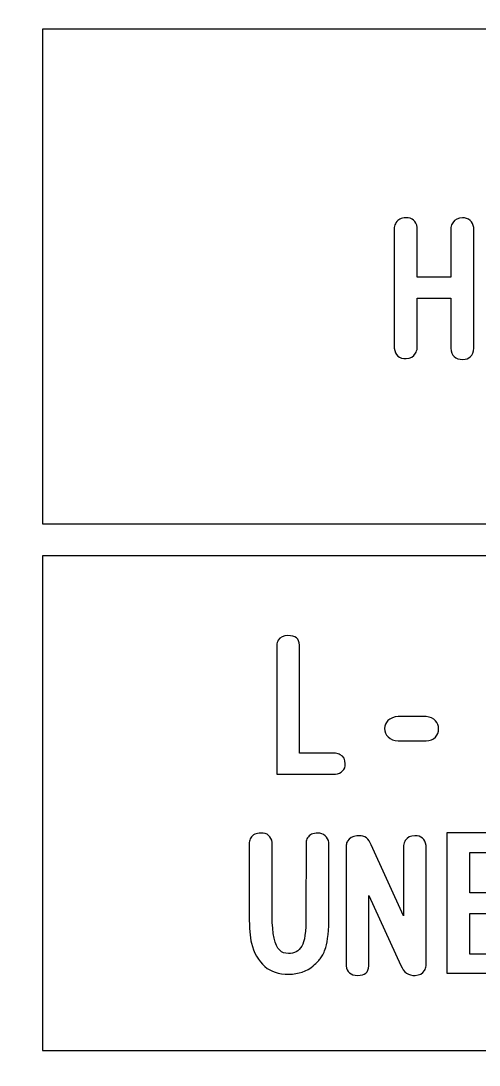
# Model space of a CAD drawing. Extents: x -224 to 225, y -79 to 79.
# Drawn here: x 177.49 to 187.44, y -34.39 to -11.7 of the extents above; entities that cross this region are included whole.
import ezdxf

# ---------------------------------------------------------------- set-up
doc = ezdxf.new("R2010")
doc.units = 0
doc.header["$MEASUREMENT"] = 0
doc.layers.add('PLAN_1', color=7, linetype='CONTINUOUS')

msp = doc.modelspace()

# ---------------------------------------------------------------- linework, layer by layer
at = {"layer": 'PLAN_1', "color": 250}
for points, knots in [([(223.9759, 78.3773), (223.9759, 78.3773), (80.9759, 78.3773), (80.9759, 78.3773), (80.9759, 78.3773), (80.4251, 78.3773), (79.9759, 77.9273), (79.9759, 77.3758), (79.9759, 77.3758), (79.9759, 77.3758), (79.9758, 71.3342), (79.9758, 71.3342), (79.9758, 71.3342), (79.9758, 70.7827), (80.4251, 70.3325), (80.9759, 70.3325), (80.9759, 70.3325), (80.9759, 70.3325), (84.7471, 70.3329), (84.7471, 70.3329), (84.7471, 70.3329), (84.7471, 70.3329), (84.7471, 70.3312), (84.7471, 70.3312), (84.7471, 70.3312), (84.7774, 70.3321), (84.8074, 70.3317), (84.8374, 70.3317), (84.8374, 70.3317), (88.2125, 70.3329), (90.9501, 67.5933), (90.9501, 64.2164), (90.9501, 64.2164), (90.9499, 60.8399), (88.2127, 58.101), (84.8374, 58.101), (84.8374, 58.101), (84.8072, 58.1014), (84.7774, 58.1018), (84.7474, 58.1024), (84.7474, 58.1024), (84.7474, 58.1024), (84.7471, 58.1014), (84.7471, 58.1014), (84.7471, 58.1014), (84.7471, 58.1014), (80.9759, 58.1014), (80.9759, 58.1014), (80.9759, 58.1014), (80.4251, 58.1014), (79.9759, 57.6514), (79.9759, 57.0999), (79.9759, 57.0999), (79.9759, 57.0999), (79.9758, -57.5), (79.9758, -57.5), (79.9758, -57.5), (79.9758, -58.0516), (80.4251, -58.5014), (80.9759, -58.5014), (80.9759, -58.5014), (80.9759, -58.5014), (84.7471, -58.5013), (84.7471, -58.5013), (84.7471, -58.5013), (84.7471, -58.5013), (84.7471, -58.502), (84.7471, -58.502), (84.7471, -58.502), (84.7774, -58.5013), (84.8074, -58.5014), (84.8374, -58.5014), (84.8374, -58.5014), (88.2125, -58.5013), (90.9501, -61.2399), (90.9501, -64.6167), (90.9501, -64.6167), (90.9499, -67.9901), (88.2177, -70.7272), (84.8467, -70.7321), (84.8467, -70.7321), (84.8397, -70.7321), (84.8338, -70.732), (84.8269, -70.7319), (84.8269, -70.7319), (84.8002, -70.7315), (84.7739, -70.7314), (84.7474, -70.7309), (84.7474, -70.7309), (84.7474, -70.7309), (84.7471, -70.7314), (84.7471, -70.7314), (84.7471, -70.7314), (84.7471, -70.7314), (80.9759, -70.7314), (80.9759, -70.7314), (80.9759, -70.7314), (80.4251, -70.7314), (79.9759, -71.181), (79.9759, -71.7325), (79.9759, -71.7325), (79.9759, -71.7325), (79.9758, -77.6209), (79.9758, -77.6209), (79.9758, -77.6209), (79.9758, -77.9033), (80.0791, -78.1466), (80.2822, -78.3424), (80.2822, -78.3424), (80.4854, -78.5379), (80.7318, -78.6325), (81.0136, -78.6218), (81.0136, -78.6218), (81.0136, -78.6218), (224.0136, -78.5346), (224.0136, -78.5346), (224.0136, -78.5346), (224.5508, -78.5142), (224.9758, -78.0725), (224.9758, -77.5342), (224.9758, -77.5342), (224.9758, -77.5342), (224.9758, -71.7378), (224.9758, -71.7378), (224.9758, -71.7378), (224.9758, -71.1866), (224.5266, -70.7368), (223.9758, -70.7368), (223.9758, -70.7368), (223.9758, -70.7368), (220.4778, -70.7365), (220.4778, -70.7365), (220.4778, -70.7365), (220.4778, -70.7365), (220.4778, -70.735), (220.4778, -70.735), (220.4778, -70.735), (220.4481, -70.7357), (220.4179, -70.7368), (220.3879, -70.7368), (220.3879, -70.7368), (217.0127, -70.7365), (214.2753, -67.9983), (214.2753, -64.6215), (214.2753, -64.6215), (214.2753, -61.2481), (217.0057, -58.5128), (220.3752, -58.506), (220.3752, -58.506), (220.381, -58.5058), (220.3857, -58.506), (220.3914, -58.5058), (220.3914, -58.5058), (220.4203, -58.5054), (220.4492, -58.5066), (220.4779, -58.5072), (220.4779, -58.5072), (220.4779, -58.5072), (220.4778, -58.505), (220.4778, -58.505), (220.4778, -58.505), (220.4778, -58.505), (223.9759, -58.505), (223.9759, -58.505), (223.9759, -58.505), (224.5267, -58.505), (224.9758, -58.0556), (224.9758, -57.5041), (224.9758, -57.5041), (224.9758, -57.5041), (224.9758, 57.096), (224.9758, 57.096), (224.9758, 57.096), (224.9758, 57.6478), (224.5266, 58.0971), (223.9758, 58.0971), (223.9758, 58.0971), (223.9758, 58.0971), (220.4778, 58.0973), (220.4778, 58.0973), (220.4778, 58.0973), (220.4778, 58.0973), (220.4778, 58.099), (220.4778, 58.099), (220.4778, 58.099), (220.4481, 58.0981), (220.4179, 58.0971), (220.3879, 58.0971), (220.3879, 58.0971), (217.0127, 58.0973), (214.2753, 60.8356), (214.2753, 64.2126), (214.2753, 64.2126), (214.2753, 67.5856), (217.0053, 70.3207), (220.3743, 70.3279), (220.3743, 70.3279), (220.3808, 70.3282), (220.386, 70.3279), (220.3923, 70.328), (220.3923, 70.328), (220.4209, 70.3288), (220.4495, 70.3274), (220.4779, 70.3268), (220.4779, 70.3268), (220.4779, 70.3268), (220.4778, 70.3291), (220.4778, 70.3291), (220.4778, 70.3291), (220.4778, 70.3291), (223.9759, 70.3291), (223.9759, 70.3291), (223.9759, 70.3291), (224.5267, 70.3291), (224.9758, 70.7785), (224.9758, 71.3299), (224.9758, 71.3299), (224.9758, 71.3299), (224.9758, 77.3759), (224.9758, 77.3759), (224.9758, 77.3759), (224.9758, 77.9276), (224.5265, 78.377), (223.9759, 78.3773)], [0, 0, 0, 0, 0.0175439, 0.0175439, 0.0175439, 0.0175439, 0.0350877, 0.0350877, 0.0350877, 0.0350877, 0.0526316, 0.0526316, 0.0526316, 0.0526316, 0.0701754, 0.0701754, 0.0701754, 0.0701754, 0.0877193, 0.0877193, 0.0877193, 0.0877193, 0.1052632, 0.1052632, 0.1052632, 0.1052632, 0.122807, 0.122807, 0.122807, 0.122807, 0.1403509, 0.1403509, 0.1403509, 0.1403509, 0.1578947, 0.1578947, 0.1578947, 0.1578947, 0.1754386, 0.1754386, 0.1754386, 0.1754386, 0.1929825, 0.1929825, 0.1929825, 0.1929825, 0.2105263, 0.2105263, 0.2105263, 0.2105263, 0.2280702, 0.2280702, 0.2280702, 0.2280702, 0.245614, 0.245614, 0.245614, 0.245614, 0.2631579, 0.2631579, 0.2631579, 0.2631579, 0.2807018, 0.2807018, 0.2807018, 0.2807018, 0.2982456, 0.2982456, 0.2982456, 0.2982456, 0.3157895, 0.3157895, 0.3157895, 0.3157895, 0.3333333, 0.3333333, 0.3333333, 0.3333333, 0.3508772, 0.3508772, 0.3508772, 0.3508772, 0.3684211, 0.3684211, 0.3684211, 0.3684211, 0.3859649, 0.3859649, 0.3859649, 0.3859649, 0.4035088, 0.4035088, 0.4035088, 0.4035088, 0.4210526, 0.4210526, 0.4210526, 0.4210526, 0.4385965, 0.4385965, 0.4385965, 0.4385965, 0.4561404, 0.4561404, 0.4561404, 0.4561404, 0.4736842, 0.4736842, 0.4736842, 0.4736842, 0.4912281, 0.4912281, 0.4912281, 0.4912281, 0.5087719, 0.5087719, 0.5087719, 0.5087719, 0.5263158, 0.5263158, 0.5263158, 0.5263158, 0.5438596, 0.5438596, 0.5438596, 0.5438596, 0.5614035, 0.5614035, 0.5614035, 0.5614035, 0.5789474, 0.5789474, 0.5789474, 0.5789474, 0.5964912, 0.5964912, 0.5964912, 0.5964912, 0.6140351, 0.6140351, 0.6140351, 0.6140351, 0.6315789, 0.6315789, 0.6315789, 0.6315789, 0.6491228, 0.6491228, 0.6491228, 0.6491228, 0.6666667, 0.6666667, 0.6666667, 0.6666667, 0.6842105, 0.6842105, 0.6842105, 0.6842105, 0.7017544, 0.7017544, 0.7017544, 0.7017544, 0.7192982, 0.7192982, 0.7192982, 0.7192982, 0.7368421, 0.7368421, 0.7368421, 0.7368421, 0.754386, 0.754386, 0.754386, 0.754386, 0.7719298, 0.7719298, 0.7719298, 0.7719298, 0.7894737, 0.7894737, 0.7894737, 0.7894737, 0.8070175, 0.8070175, 0.8070175, 0.8070175, 0.8245614, 0.8245614, 0.8245614, 0.8245614, 0.8421053, 0.8421053, 0.8421053, 0.8421053, 0.8596491, 0.8596491, 0.8596491, 0.8596491, 0.877193, 0.877193, 0.877193, 0.877193, 0.8947368, 0.8947368, 0.8947368, 0.8947368, 0.9122807, 0.9122807, 0.9122807, 0.9122807, 0.9298246, 0.9298246, 0.9298246, 0.9298246, 0.9473684, 0.9473684, 0.9473684, 0.9473684, 0.9649123, 0.9649123, 0.9649123, 0.9649123, 1, 1, 1, 1]), ([(101.9357, 69.1187), (101.9357, 69.1187), (203.0161, 69.1187), (203.0161, 69.1187), (203.0161, 69.1187), (203.0161, 69.1187), (203.0161, -69.3472), (203.0161, -69.3472), (203.0161, -69.3472), (203.0161, -69.3472), (101.9357, -69.3472), (101.9357, -69.3472), (101.9357, -69.3472), (101.9357, -69.3472), (101.9357, 69.1187), (101.9357, 69.1187)], [0, 0, 0, 0, 0.2, 0.2, 0.2, 0.2, 0.4, 0.4, 0.4, 0.4, 0.6, 0.6, 0.6, 0.6, 1, 1, 1, 1]), ([(177.956, -11.878), (177.956, -11.878), (202.015, -11.878), (202.015, -11.878), (202.015, -11.878), (202.015, -11.878), (202.015, -22.6323), (202.015, -22.6323), (202.015, -22.6323), (202.015, -22.6323), (177.956, -22.6323), (177.956, -22.6323), (177.956, -22.6323), (177.956, -22.6323), (177.956, -11.878), (177.956, -11.878)], [0, 0, 0, 0, 0.2, 0.2, 0.2, 0.2, 0.4, 0.4, 0.4, 0.4, 0.6, 0.6, 0.6, 0.6, 1, 1, 1, 1]), ([(177.956, -23.3234), (177.956, -23.3234), (202.015, -23.3234), (202.015, -23.3234), (202.015, -23.3234), (202.015, -23.3234), (202.015, -34.0776), (202.015, -34.0776), (202.015, -34.0776), (202.015, -34.0776), (177.956, -34.0776), (177.956, -34.0776), (177.956, -34.0776), (177.956, -34.0776), (177.956, -23.3234), (177.956, -23.3234)], [0, 0, 0, 0, 0.2, 0.2, 0.2, 0.2, 0.4, 0.4, 0.4, 0.4, 0.6, 0.6, 0.6, 0.6, 1, 1, 1, 1])]:
    msp.add_open_spline(points, degree=3, knots=knots, dxfattribs=at)
at = {"layer": 'PLAN_1', "color": 7}
for points, knots in [([(186.8252, -18.8112), (186.8252, -18.8112), (186.8252, -17.7235), (186.8252, -17.7235), (186.8252, -17.7235), (186.8252, -17.7235), (186.0948, -17.7235), (186.0948, -17.7235), (186.0948, -17.7235), (186.0948, -17.7235), (186.0948, -18.8112), (186.0948, -18.8112), (186.0948, -18.8112), (186.0884, -18.855), (186.0768, -18.8919), (186.059, -18.9231), (186.059, -18.9231), (186.0172, -18.9985), (185.9491, -19.0375), (185.8543, -19.0388), (185.8543, -19.0388), (185.7007, -19.0412), (185.614, -18.9657), (185.5956, -18.8118), (185.5956, -18.8118), (185.5956, -18.8118), (185.5957, -16.1927), (185.5957, -16.1927), (185.5957, -16.1927), (185.6008, -16.1513), (185.6121, -16.1165), (185.6312, -16.0866), (185.6312, -16.0866), (185.6745, -16.0174), (185.7463, -15.9811), (185.8467, -15.9786), (185.8467, -15.9786), (185.9874, -15.9759), (186.0698, -16.0471), (186.0946, -16.1928), (186.0946, -16.1928), (186.0946, -16.1928), (186.0948, -17.2688), (186.0948, -17.2688), (186.0948, -17.2688), (186.0948, -17.2688), (186.8252, -17.2688), (186.8252, -17.2688), (186.8252, -17.2688), (186.8252, -17.2688), (186.8252, -16.1927), (186.8252, -16.1927), (186.8252, -16.1927), (186.8327, -16.1513), (186.8454, -16.1165), (186.8644, -16.0866), (186.8644, -16.0866), (186.9103, -16.0174), (186.9808, -15.9811), (187.0761, -15.9786), (187.0761, -15.9786), (187.1411, -15.9771), (187.1956, -15.9969), (187.2414, -16.037), (187.2414, -16.037), (187.2866, -16.0777), (187.3132, -16.1293), (187.3221, -16.1928), (187.3221, -16.1928), (187.3221, -16.1928), (187.3223, -18.8112), (187.3223, -18.8112), (187.3223, -18.8112), (187.3062, -18.9751), (187.2255, -19.0571), (187.0799, -19.0571), (187.0799, -19.0571), (186.9199, -19.0571), (186.8352, -18.9752), (186.8252, -18.8112)], [0, 0, 0, 0, 0.047619, 0.047619, 0.047619, 0.047619, 0.0952381, 0.0952381, 0.0952381, 0.0952381, 0.1428571, 0.1428571, 0.1428571, 0.1428571, 0.1904762, 0.1904762, 0.1904762, 0.1904762, 0.2380952, 0.2380952, 0.2380952, 0.2380952, 0.2857143, 0.2857143, 0.2857143, 0.2857143, 0.3333333, 0.3333333, 0.3333333, 0.3333333, 0.3809524, 0.3809524, 0.3809524, 0.3809524, 0.4285714, 0.4285714, 0.4285714, 0.4285714, 0.4761905, 0.4761905, 0.4761905, 0.4761905, 0.5238095, 0.5238095, 0.5238095, 0.5238095, 0.5714286, 0.5714286, 0.5714286, 0.5714286, 0.6190476, 0.6190476, 0.6190476, 0.6190476, 0.6666667, 0.6666667, 0.6666667, 0.6666667, 0.7142857, 0.7142857, 0.7142857, 0.7142857, 0.7619048, 0.7619048, 0.7619048, 0.7619048, 0.8095238, 0.8095238, 0.8095238, 0.8095238, 0.8571429, 0.8571429, 0.8571429, 0.8571429, 0.9047619, 0.9047619, 0.9047619, 0.9047619, 1, 1, 1, 1]), ([(183.0418, -28.0668), (183.0418, -28.0668), (183.0418, -25.2623), (183.0418, -25.2623), (183.0418, -25.2623), (183.047, -25.2227), (183.0576, -25.1886), (183.0754, -25.16), (183.0754, -25.16), (183.1162, -25.0919), (183.186, -25.0576), (183.2839, -25.0576), (183.2839, -25.0576), (183.4466, -25.0562), (183.5311, -25.1244), (183.5388, -25.2624), (183.5388, -25.2624), (183.5388, -25.2624), (183.5389, -27.6144), (183.5389, -27.6144), (183.5389, -27.6144), (183.5389, -27.6144), (184.3175, -27.6144), (184.3175, -27.6144), (184.3175, -27.6144), (184.3582, -27.6193), (184.3938, -27.6295), (184.4236, -27.6462), (184.4236, -27.6462), (184.4944, -27.6855), (184.5304, -27.7516), (184.5317, -27.8431), (184.5317, -27.8431), (184.5344, -27.9054), (184.5145, -27.957), (184.4726, -27.9971), (184.4726, -27.9971), (184.4315, -28.0376), (184.3798, -28.0606), (184.3175, -28.0669), (184.3175, -28.0669), (184.3175, -28.0669), (183.0418, -28.0668), (183.0418, -28.0668)], [0, 0, 0, 0, 0.0833333, 0.0833333, 0.0833333, 0.0833333, 0.1666667, 0.1666667, 0.1666667, 0.1666667, 0.25, 0.25, 0.25, 0.25, 0.3333333, 0.3333333, 0.3333333, 0.3333333, 0.4166667, 0.4166667, 0.4166667, 0.4166667, 0.5, 0.5, 0.5, 0.5, 0.5833333, 0.5833333, 0.5833333, 0.5833333, 0.6666667, 0.6666667, 0.6666667, 0.6666667, 0.75, 0.75, 0.75, 0.75, 0.8333333, 0.8333333, 0.8333333, 0.8333333, 1, 1, 1, 1]), ([(185.6804, -27.3422), (185.5909, -27.3409), (185.5183, -27.3131), (185.4624, -27.2583), (185.4624, -27.2583), (185.4115, -27.2074), (185.3861, -27.1471), (185.3861, -27.0779), (185.3861, -27.0779), (185.3861, -27.0109), (185.4103, -26.9539), (185.4586, -26.9062), (185.4586, -26.9062), (185.5108, -26.8528), (185.5851, -26.8222), (185.6804, -26.8134), (185.6804, -26.8134), (185.6804, -26.8134), (186.2894, -26.819), (186.2894, -26.819), (186.2894, -26.819), (186.3753, -26.8268), (186.4426, -26.8572), (186.4922, -26.9106), (186.4922, -26.9106), (186.5363, -26.9588), (186.5577, -27.0168), (186.5577, -27.0854), (186.5577, -27.0854), (186.5579, -27.1547), (186.5348, -27.2145), (186.489, -27.2641), (186.489, -27.2641), (186.4382, -27.3174), (186.3714, -27.3435), (186.2894, -27.3422), (186.2894, -27.3422), (186.2894, -27.3422), (185.6804, -27.3422), (185.6804, -27.3422)], [0, 0, 0, 0, 0.0909091, 0.0909091, 0.0909091, 0.0909091, 0.1818182, 0.1818182, 0.1818182, 0.1818182, 0.2727273, 0.2727273, 0.2727273, 0.2727273, 0.3636364, 0.3636364, 0.3636364, 0.3636364, 0.4545455, 0.4545455, 0.4545455, 0.4545455, 0.5454545, 0.5454545, 0.5454545, 0.5454545, 0.6363636, 0.6363636, 0.6363636, 0.6363636, 0.7272727, 0.7272727, 0.7272727, 0.7272727, 0.8181818, 0.8181818, 0.8181818, 0.8181818, 1, 1, 1, 1]), ([(184.1062, -31.8363), (184.0753, -31.9343), (184.0401, -32.0093), (184.002, -32.0616), (184.002, -32.0616), (183.9697, -32.1053), (183.9136, -32.162), (183.8342, -32.2312), (183.8342, -32.2312), (183.6925, -32.3539), (183.517, -32.4156), (183.3072, -32.4156), (183.3072, -32.4156), (183.0835, -32.4156), (182.9105, -32.3603), (182.7872, -32.2497), (182.7872, -32.2497), (182.6411, -32.118), (182.5425, -31.9489), (182.4929, -31.7412), (182.4929, -31.7412), (182.4606, -31.6063), (182.4446, -31.4092), (182.4446, -31.1512), (182.4446, -31.1512), (182.4446, -31.1512), (182.4447, -29.555), (182.4447, -29.555), (182.4447, -29.555), (182.4485, -29.5155), (182.4585, -29.4813), (182.4763, -29.4527), (182.4763, -29.4527), (182.5197, -29.3845), (182.5933, -29.3496), (182.6976, -29.3484), (182.6976, -29.3484), (182.8394, -29.347), (182.9213, -29.4158), (182.9436, -29.555), (182.9436, -29.555), (182.9436, -29.555), (182.9438, -31.1492), (182.9438, -31.1492), (182.9438, -31.1492), (182.9438, -31.544), (182.9982, -31.7933), (183.1076, -31.8962), (183.1076, -31.8962), (183.1559, -31.9419), (183.2201, -31.9656), (183.2996, -31.9668), (183.2996, -31.9668), (183.4212, -31.968), (183.517, -31.9147), (183.5862, -31.8066), (183.5862, -31.8066), (183.6474, -31.7124), (183.6778, -31.4933), (183.6778, -31.1492), (183.6778, -31.1492), (183.6778, -31.1492), (183.678, -29.555), (183.678, -29.555), (183.678, -29.555), (183.6818, -29.5155), (183.6924, -29.4813), (183.7115, -29.4527), (183.7115, -29.4527), (183.7548, -29.3845), (183.8291, -29.3496), (183.9346, -29.3484), (183.9346, -29.3484), (183.9971, -29.3483), (184.0497, -29.3675), (184.0942, -29.4063), (184.0942, -29.4063), (184.1382, -29.4444), (184.1647, -29.494), (184.1749, -29.555), (184.1749, -29.555), (184.1749, -29.555), (184.1751, -31.1511), (184.1751, -31.1511), (184.1751, -31.1511), (184.1751, -31.4614), (184.152, -31.6897), (184.1062, -31.8363)], [0, 0, 0, 0, 0.0434783, 0.0434783, 0.0434783, 0.0434783, 0.0869565, 0.0869565, 0.0869565, 0.0869565, 0.1304348, 0.1304348, 0.1304348, 0.1304348, 0.173913, 0.173913, 0.173913, 0.173913, 0.2173913, 0.2173913, 0.2173913, 0.2173913, 0.2608696, 0.2608696, 0.2608696, 0.2608696, 0.3043478, 0.3043478, 0.3043478, 0.3043478, 0.3478261, 0.3478261, 0.3478261, 0.3478261, 0.3913043, 0.3913043, 0.3913043, 0.3913043, 0.4347826, 0.4347826, 0.4347826, 0.4347826, 0.4782609, 0.4782609, 0.4782609, 0.4782609, 0.5217391, 0.5217391, 0.5217391, 0.5217391, 0.5652174, 0.5652174, 0.5652174, 0.5652174, 0.6086957, 0.6086957, 0.6086957, 0.6086957, 0.6521739, 0.6521739, 0.6521739, 0.6521739, 0.6956522, 0.6956522, 0.6956522, 0.6956522, 0.7391304, 0.7391304, 0.7391304, 0.7391304, 0.7826087, 0.7826087, 0.7826087, 0.7826087, 0.826087, 0.826087, 0.826087, 0.826087, 0.8695652, 0.8695652, 0.8695652, 0.8695652, 0.9130435, 0.9130435, 0.9130435, 0.9130435, 1, 1, 1, 1]), ([(185.7407, -32.2243), (185.7407, -32.2243), (185.0409, -30.7061), (185.0409, -30.7061), (185.0409, -30.7061), (185.0409, -30.7061), (185.0409, -32.2351), (185.0409, -32.2351), (185.0409, -32.2351), (185.0371, -32.3762), (184.9562, -32.4454), (184.7985, -32.4416), (184.7985, -32.4416), (184.646, -32.4378), (184.5639, -32.3691), (184.5525, -32.2345), (184.5525, -32.2345), (184.5525, -32.2345), (184.5525, -29.6133), (184.5525, -29.6133), (184.5525, -29.6133), (184.5551, -29.5785), (184.5639, -29.548), (184.5786, -29.5219), (184.5786, -29.5219), (184.6174, -29.4596), (184.6854, -29.4221), (184.7833, -29.41), (184.7833, -29.41), (184.7986, -29.4075), (184.8125, -29.4063), (184.8265, -29.4063), (184.8265, -29.4063), (184.9555, -29.4063), (185.0433, -29.4729), (185.0909, -29.6058), (185.0909, -29.6058), (185.0909, -29.6058), (185.7985, -31.1443), (185.7985, -31.1443), (185.7985, -31.1443), (185.7985, -31.1443), (185.7985, -29.6166), (185.7985, -29.6166), (185.7985, -29.6166), (185.8048, -29.5772), (185.8162, -29.5423), (185.834, -29.5125), (185.834, -29.5125), (185.8775, -29.4432), (185.9472, -29.4075), (186.0445, -29.4063), (186.0445, -29.4063), (186.1825, -29.405), (186.2625, -29.475), (186.2847, -29.6167), (186.2847, -29.6167), (186.2847, -29.6167), (186.2849, -32.2351), (186.2849, -32.2351), (186.2849, -32.2351), (186.2797, -32.2732), (186.2688, -32.3062), (186.251, -32.3335), (186.251, -32.3335), (186.2104, -32.4023), (186.1436, -32.4379), (186.0521, -32.4416), (186.0521, -32.4416), (185.8989, -32.4506), (185.7953, -32.3781), (185.7407, -32.2243)], [0, 0, 0, 0, 0.0526316, 0.0526316, 0.0526316, 0.0526316, 0.1052632, 0.1052632, 0.1052632, 0.1052632, 0.1578947, 0.1578947, 0.1578947, 0.1578947, 0.2105263, 0.2105263, 0.2105263, 0.2105263, 0.2631579, 0.2631579, 0.2631579, 0.2631579, 0.3157895, 0.3157895, 0.3157895, 0.3157895, 0.3684211, 0.3684211, 0.3684211, 0.3684211, 0.4210526, 0.4210526, 0.4210526, 0.4210526, 0.4736842, 0.4736842, 0.4736842, 0.4736842, 0.5263158, 0.5263158, 0.5263158, 0.5263158, 0.5789474, 0.5789474, 0.5789474, 0.5789474, 0.6315789, 0.6315789, 0.6315789, 0.6315789, 0.6842105, 0.6842105, 0.6842105, 0.6842105, 0.7368421, 0.7368421, 0.7368421, 0.7368421, 0.7894737, 0.7894737, 0.7894737, 0.7894737, 0.8421053, 0.8421053, 0.8421053, 0.8421053, 0.8947368, 0.8947368, 0.8947368, 0.8947368, 1, 1, 1, 1]), ([(186.7355, -32.3951), (186.7355, -32.3951), (186.7355, -29.3427), (186.7355, -29.3427), (186.7355, -29.3427), (186.7355, -29.3427), (188.1621, -29.3427), (188.1621, -29.3427), (188.1621, -29.3427), (188.2801, -29.387), (188.3386, -29.4596), (188.3386, -29.5588), (188.3386, -29.5588), (188.3387, -29.6853), (188.2801, -29.7565), (188.1619, -29.7711), (188.1619, -29.7711), (188.1619, -29.7711), (187.2326, -29.7711), (187.2326, -29.7711), (187.2326, -29.7711), (187.2326, -29.7711), (187.2326, -30.6464), (187.2326, -30.6464), (187.2326, -30.6464), (187.2326, -30.6464), (187.9648, -30.6464), (187.9648, -30.6464), (187.9648, -30.6464), (188.0851, -30.6636), (188.1454, -30.7418), (188.1454, -30.8811), (188.1454, -30.8811), (188.1454, -31.0089), (188.085, -31.0801), (187.9648, -31.0934), (187.9648, -31.0934), (187.9648, -31.0934), (187.2326, -31.0934), (187.2326, -31.0934), (187.2326, -31.0934), (187.2326, -31.0934), (187.2326, -31.9782), (187.2326, -31.9782), (187.2326, -31.9782), (187.2326, -31.9782), (188.2045, -31.9782), (188.2045, -31.9782), (188.2045, -31.9782), (188.3228, -31.9896), (188.3818, -32.0583), (188.3818, -32.1849), (188.3818, -32.1849), (188.3819, -32.3126), (188.3227, -32.3825), (188.2051, -32.3952), (188.2051, -32.3952), (188.2051, -32.3952), (186.7355, -32.3951), (186.7355, -32.3951)], [0, 0, 0, 0, 0.0625, 0.0625, 0.0625, 0.0625, 0.125, 0.125, 0.125, 0.125, 0.1875, 0.1875, 0.1875, 0.1875, 0.25, 0.25, 0.25, 0.25, 0.3125, 0.3125, 0.3125, 0.3125, 0.375, 0.375, 0.375, 0.375, 0.4375, 0.4375, 0.4375, 0.4375, 0.5, 0.5, 0.5, 0.5, 0.5625, 0.5625, 0.5625, 0.5625, 0.625, 0.625, 0.625, 0.625, 0.6875, 0.6875, 0.6875, 0.6875, 0.75, 0.75, 0.75, 0.75, 0.8125, 0.8125, 0.8125, 0.8125, 0.875, 0.875, 0.875, 0.875, 1, 1, 1, 1])]:
    msp.add_open_spline(points, degree=3, knots=knots, dxfattribs=at)

doc.saveas('drawing.dxf')
